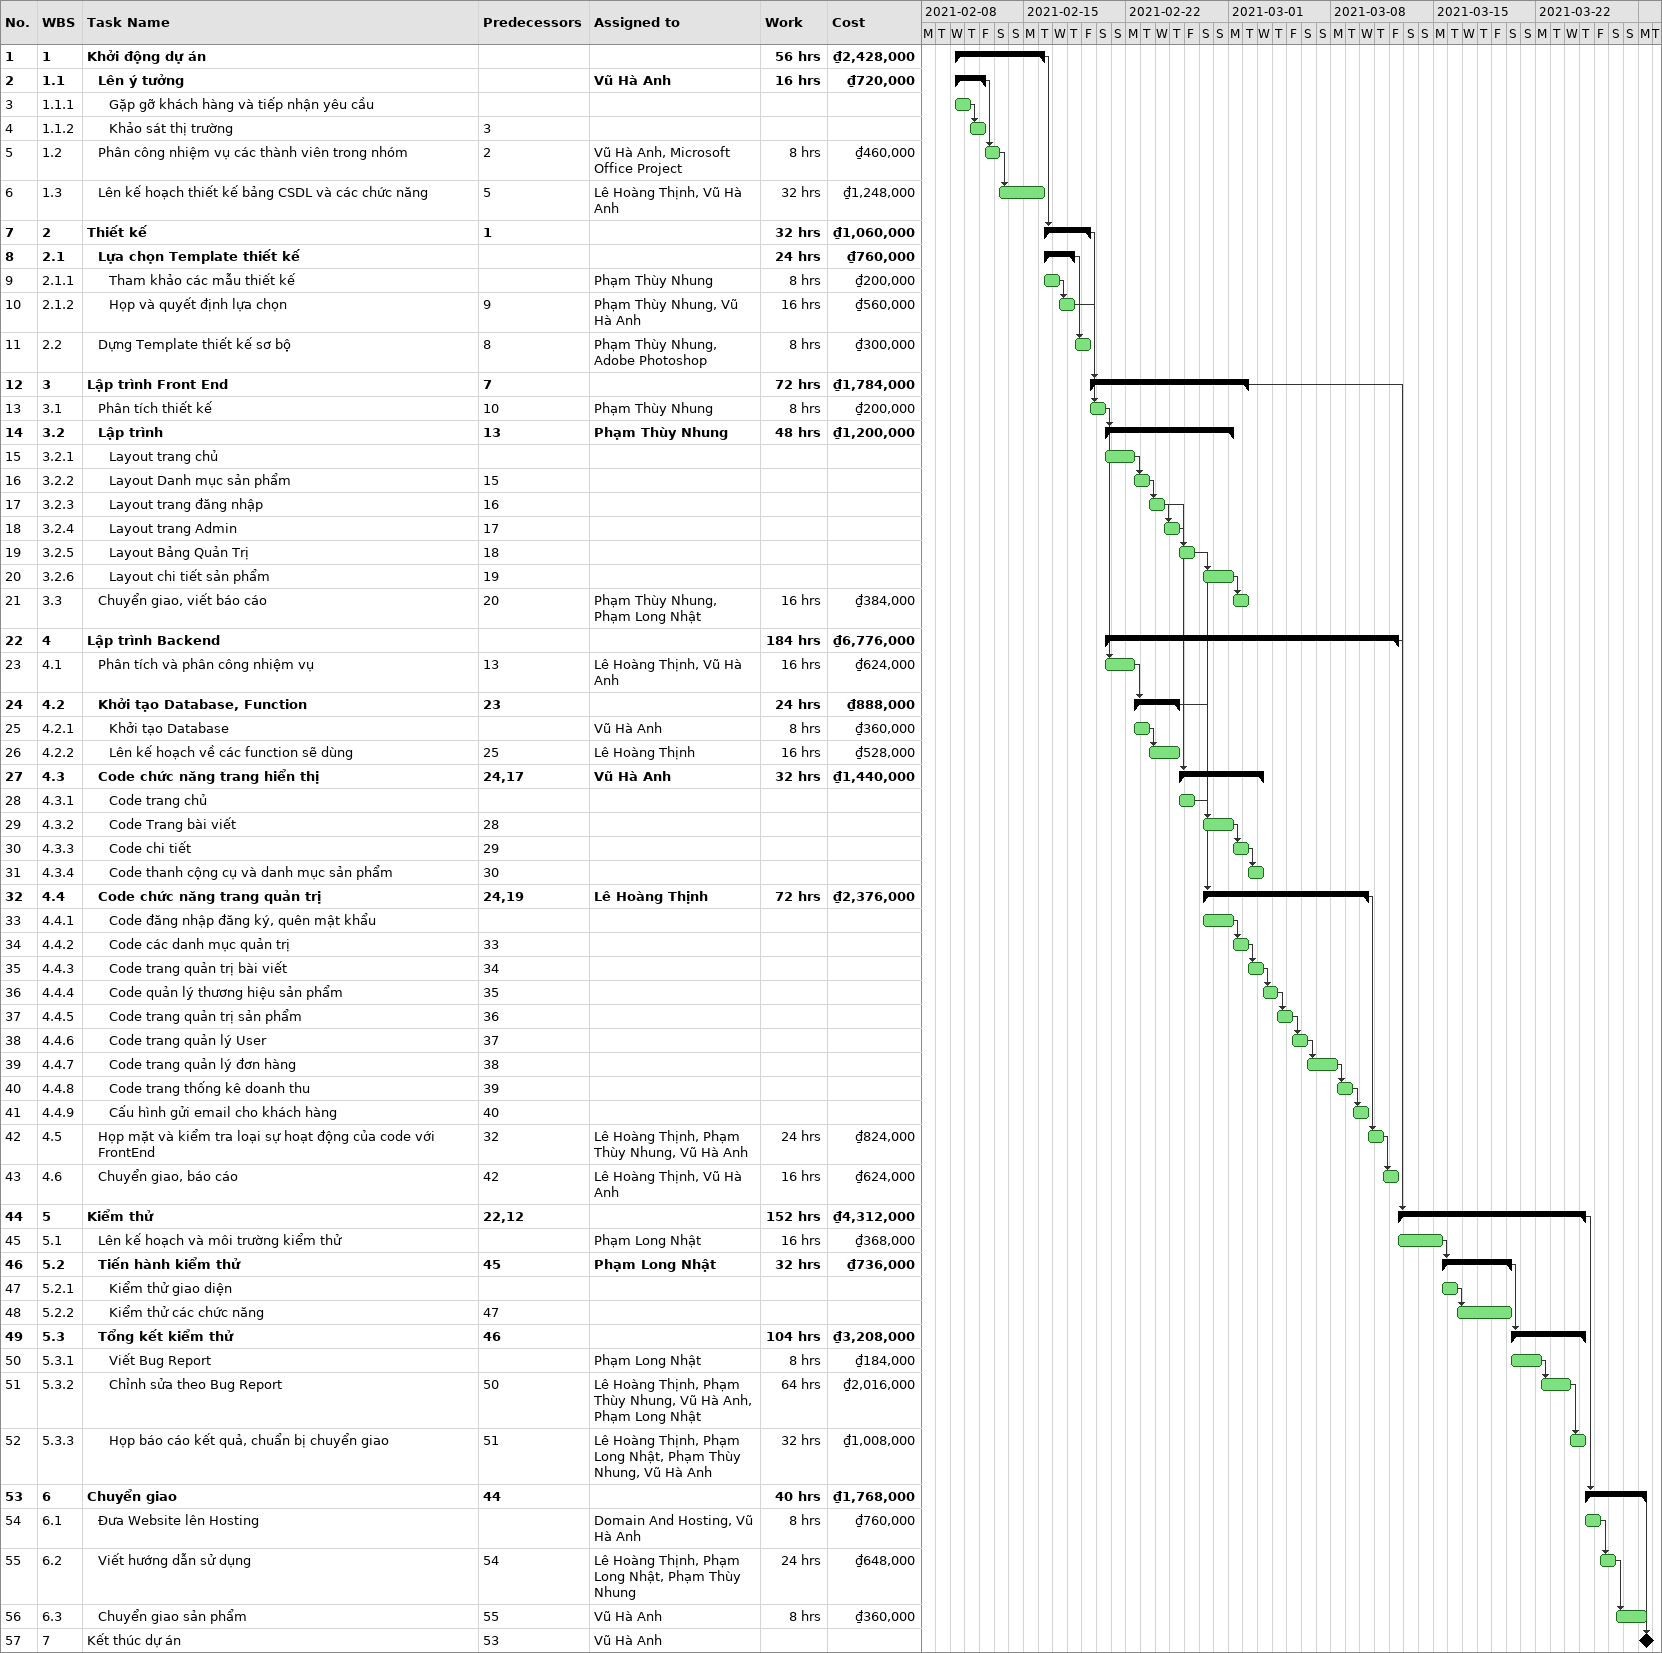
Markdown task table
| ID | WBS | Task | Start | Finish | Predecessors | Resources | Work (h) | Cost (₫) |
|---|---|---|---|---|---|---|---|---|
| 1 | 1 | **Khởi động dự án** | 2021-02-10 | 2021-02-16 |  |  | 56 | 2428000 |
| 2 | 1.1 | **Lên ý tưởng** | 2021-02-10 | 2021-02-12 |  | Vũ Hà Anh | 16 | 720000 |
| 3 | 1.1.1 | Gặp gỡ khách hàng và tiếp nhận yêu cầu | 2021-02-10 | 2021-02-11 |  |  |  |  |
| 4 | 1.1.2 | Khảo sát thị trường | 2021-02-11 | 2021-02-12 | 3 |  |  |  |
| 5 | 1.2 | Phân công nhiệm vụ các thành viên trong nhóm | 2021-02-12 | 2021-02-13 | 2 | Vũ Hà Anh, Microsoft Office Project | 8 | 460000 |
| 6 | 1.3 | Lên kế hoạch thiết kế bảng CSDL và các chức năng | 2021-02-13 | 2021-02-16 | 5 | Lê Hoàng Thịnh, Vũ Hà Anh | 32 | 1248000 |
| 7 | 2 | **Thiết kế** | 2021-02-16 | 2021-02-19 | 1 |  | 32 | 1060000 |
| 8 | 2.1 | **Lựa chọn Template thiết kế** | 2021-02-16 | 2021-02-18 |  |  | 24 | 760000 |
| 9 | 2.1.1 | Tham khảo các mẫu thiết kế | 2021-02-16 | 2021-02-17 |  | Phạm Thùy Nhung | 8 | 200000 |
| 10 | 2.1.2 | Họp và quyết định lựa chọn | 2021-02-17 | 2021-02-18 | 9 | Phạm Thùy Nhung, Vũ Hà Anh | 16 | 560000 |
| 11 | 2.2 | Dựng Template thiết kế sơ bộ | 2021-02-18 | 2021-02-19 | 8 | Phạm Thùy Nhung, Adobe Photoshop | 8 | 300000 |
| 12 | 3 | **Lập trình Front End** | 2021-02-19 | 2021-03-02 | 7 |  | 72 | 1784000 |
| 13 | 3.1 | Phân tích thiết kế | 2021-02-19 | 2021-02-20 | 10 | Phạm Thùy Nhung | 8 | 200000 |
| 14 | 3.2 | **Lập trình** | 2021-02-20 | 2021-03-01 | 13 | Phạm Thùy Nhung | 48 | 1200000 |
| 15 | 3.2.1 | Layout trang chủ | 2021-02-20 | 2021-02-22 |  |  |  |  |
| 16 | 3.2.2 | Layout Danh mục sản phẩm | 2021-02-22 | 2021-02-23 | 15 |  |  |  |
| 17 | 3.2.3 | Layout trang đăng nhập | 2021-02-23 | 2021-02-24 | 16 |  |  |  |
| 18 | 3.2.4 | Layout trang Admin | 2021-02-24 | 2021-02-25 | 17 |  |  |  |
| 19 | 3.2.5 | Layout Bảng Quản Trị | 2021-02-25 | 2021-02-26 | 18 |  |  |  |
| 20 | 3.2.6 | Layout chi tiết sản phẩm | 2021-02-27 | 2021-03-01 | 19 |  |  |  |
| 21 | 3.3 | Chuyển giao, viết báo cáo | 2021-03-01 | 2021-03-02 | 20 | Phạm Thùy Nhung, Phạm Long Nhật | 16 | 384000 |
| 22 | 4 | **Lập trình Backend** | 2021-02-20 | 2021-03-12 |  |  | 184 | 6776000 |
| 23 | 4.1 | Phân tích và phân công nhiệm vụ | 2021-02-20 | 2021-02-22 | 13 | Lê Hoàng Thịnh, Vũ Hà Anh | 16 | 624000 |
| 24 | 4.2 | **Khởi tạo Database, Function** | 2021-02-22 | 2021-02-25 | 23 |  | 24 | 888000 |
| 25 | 4.2.1 | Khởi tạo Database | 2021-02-22 | 2021-02-23 |  | Vũ Hà Anh | 8 | 360000 |
| 26 | 4.2.2 | Lên kế hoạch về các function sẽ dùng | 2021-02-23 | 2021-02-25 | 25 | Lê Hoàng Thịnh | 16 | 528000 |
| 27 | 4.3 | **Code chức năng trang hiển thị** | 2021-02-25 | 2021-03-03 | 24, 17 | Vũ Hà Anh | 32 | 1440000 |
| 28 | 4.3.1 | Code trang chủ | 2021-02-25 | 2021-02-26 |  |  |  |  |
| 29 | 4.3.2 | Code Trang bài viết | 2021-02-27 | 2021-03-01 | 28 |  |  |  |
| 30 | 4.3.3 | Code chi tiết | 2021-03-01 | 2021-03-02 | 29 |  |  |  |
| 31 | 4.3.4 | Code thanh cộng cụ và danh mục sản phẩm | 2021-03-02 | 2021-03-03 | 30 |  |  |  |
| 32 | 4.4 | **Code chức năng trang quản trị** | 2021-02-27 | 2021-03-10 | 24, 19 | Lê Hoàng Thịnh | 72 | 2376000 |
| 33 | 4.4.1 | Code đăng nhập đăng ký, quên mật khẩu | 2021-02-27 | 2021-03-01 |  |  |  |  |
| 34 | 4.4.2 | Code các danh mục quản trị | 2021-03-01 | 2021-03-02 | 33 |  |  |  |
| 35 | 4.4.3 | Code trang quản trị bài viết | 2021-03-02 | 2021-03-03 | 34 |  |  |  |
| 36 | 4.4.4 | Code quản lý thương hiệu sản phẩm | 2021-03-03 | 2021-03-04 | 35 |  |  |  |
| 37 | 4.4.5 | Code trang quản trị sản phẩm | 2021-03-04 | 2021-03-05 | 36 |  |  |  |
| 38 | 4.4.6 | Code trang quản lý User | 2021-03-05 | 2021-03-06 | 37 |  |  |  |
| 39 | 4.4.7 | Code trang quản lý đơn hàng | 2021-03-06 | 2021-03-08 | 38 |  |  |  |
| 40 | 4.4.8 | Code trang thống kê doanh thu | 2021-03-08 | 2021-03-09 | 39 |  |  |  |
| 41 | 4.4.9 | Cấu hình gửi email cho khách hàng | 2021-03-09 | 2021-03-10 | 40 |  |  |  |
| 42 | 4.5 | Họp mặt và kiểm tra loại sự hoạt động của code với FrontEnd | 2021-03-10 | 2021-03-11 | 32 | Lê Hoàng Thịnh, Phạm Thùy Nhung, Vũ Hà Anh | 24 | 824000 |
| 43 | 4.6 | Chuyển giao, báo cáo | 2021-03-11 | 2021-03-12 | 42 | Lê Hoàng Thịnh, Vũ Hà Anh | 16 | 624000 |
| 44 | 5 | **Kiểm thử** | 2021-03-12 | 2021-03-25 | 22, 12 |  | 152 | 4312000 |
| 45 | 5.1 | Lên kế hoạch và môi trường kiểm thử | 2021-03-12 | 2021-03-15 |  | Phạm Long Nhật | 16 | 368000 |
| 46 | 5.2 | **Tiến hành kiểm thử** | 2021-03-15 | 2021-03-20 | 45 | Phạm Long Nhật | 32 | 736000 |
| 47 | 5.2.1 | Kiểm thử giao diện | 2021-03-15 | 2021-03-16 |  |  |  |  |
| 48 | 5.2.2 | Kiểm thử các chức năng | 2021-03-16 | 2021-03-20 | 47 |  |  |  |
| 49 | 5.3 | **Tổng kết kiểm thử** | 2021-03-20 | 2021-03-25 | 46 |  | 104 | 3208000 |
| 50 | 5.3.1 | Viết Bug Report | 2021-03-20 | 2021-03-22 |  | Phạm Long Nhật | 8 | 184000 |
| 51 | 5.3.2 | Chỉnh sửa theo Bug Report | 2021-03-22 | 2021-03-24 | 50 | Lê Hoàng Thịnh, Phạm Thùy Nhung, Vũ Hà Anh, Phạm Long Nhật | 64 | 2016000 |
| 52 | 5.3.3 | Họp báo cáo kết quả, chuẩn bị chuyển giao | 2021-03-24 | 2021-03-25 | 51 | Lê Hoàng Thịnh, Phạm Long Nhật, Phạm Thùy Nhung, Vũ Hà Anh | 32 | 1008000 |
| 53 | 6 | **Chuyển giao** | 2021-03-25 | 2021-03-29 | 44 |  | 40 | 1768000 |
| 54 | 6.1 | Đưa Website lên Hosting | 2021-03-25 | 2021-03-26 |  | Domain And Hosting, Vũ Hà Anh | 8 | 760000 |
| 55 | 6.2 | Viết hướng dẫn sử dụng | 2021-03-26 | 2021-03-27 | 54 | Lê Hoàng Thịnh, Phạm Long Nhật, Phạm Thùy Nhung | 24 | 648000 |
| 56 | 6.3 | Chuyển giao sản phẩm | 2021-03-27 | 2021-03-29 | 55 | Vũ Hà Anh | 8 | 360000 |
| 57 | 7 | Kết thúc dự án (milestone) | 2021-03-29 | 2021-03-29 | 53 | Vũ Hà Anh |  |  |
